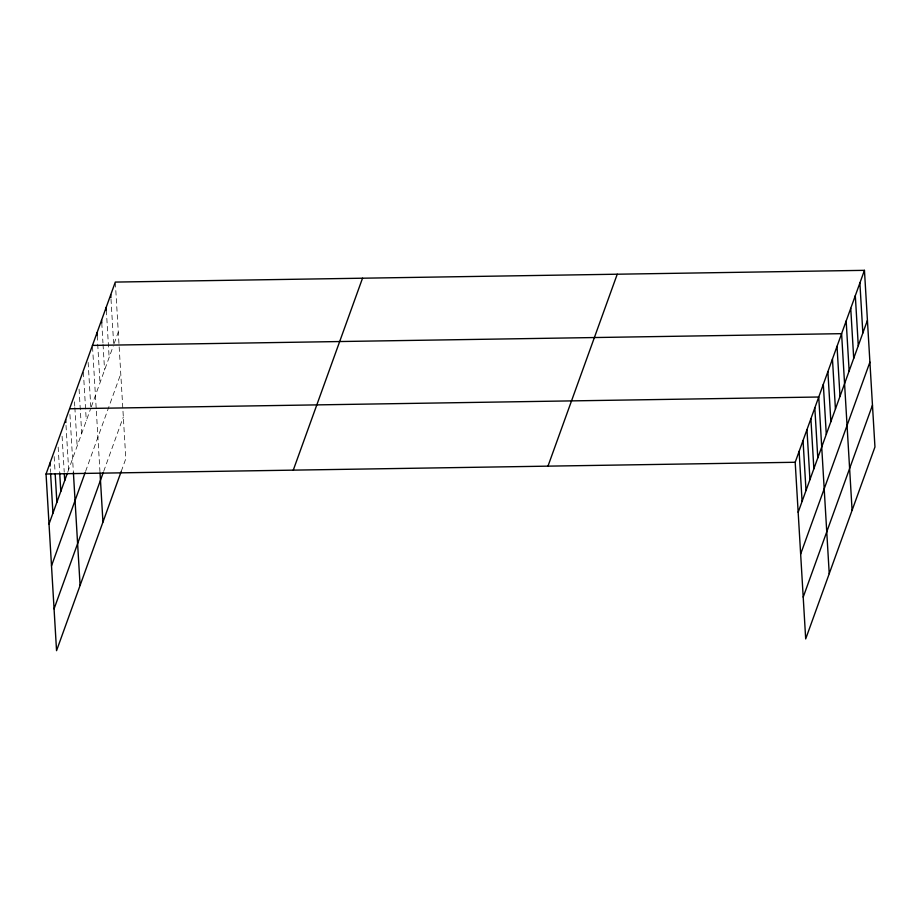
<?xml version="1.0" encoding="UTF-8"?>
<svg xmlns="http://www.w3.org/2000/svg" width="921" height="921" viewBox="0 0 921 921"><rect width="100%" height="100%" fill="white"/><g stroke="black" fill="none" stroke-linecap="round" stroke-linejoin="round"><path stroke-width="0.69" stroke-dasharray="4.61 3.45" d="M67.774 472.059L90.396 409.361M91.317 406.829L113.26 346.02M114.169 343.487L118.279 332.09M85.572 471.425L120.766 373.88M103.67 471.414L123.322 416.937M121.238 471.391L125.809 458.727L115.401 283.507M110.992 299.026L113.628 343.326M106.341 310.273L109.139 357.429M101.771 322.937L102.956 342.946M103.037 344.373L104.568 370.092M97.2 335.612L97.626 342.75M97.707 344.178L99.998 382.756M92.537 346.849L99.952 471.667M88.14 362.367L90.776 406.668M83.397 372.188L86.286 420.77M79.079 389.134L81.716 433.434M74.509 401.809L74.762 406.092M74.854 407.519L77.145 446.098M69.938 414.473L73.404 472.703M66.013 425.352L68.649 469.641M62.087 436.232L64.217 471.955M58.161 447.099L59.612 471.391M54.155 456.551L55.087 472.266M50.31 468.858L50.482 471.713"/><path stroke-width="1.38" d="M121.238 471.391L56.549 650.663L46.05 474.016L115.309 282.079L864.451 270.337L874.95 446.984L805.691 638.921L795.191 462.273L864.451 270.337M49.02 524.026L67.337 473.267M51.507 565.816L85.112 472.692M54.063 608.873L103.21 472.68M293.269 470.147L362.529 278.2M547.972 466.153L617.243 274.205M798.162 512.283L867.421 320.347M800.648 554.074L869.908 362.137M803.204 597.13L872.463 405.194M92.457 345.421L841.598 333.667L852.098 510.326M69.605 408.763L818.746 397.009L829.234 573.668M46.05 474.016L795.191 462.273M859.88 283L862.85 333.011M855.31 295.664L858.28 345.674M850.739 308.339L853.709 358.35M846.169 321.003L849.139 371.013M837.028 346.342L839.998 396.352M832.457 359.006L835.428 409.016M827.887 371.681L830.857 421.691M823.316 384.345L826.287 434.355M814.82 407.888L817.79 457.898M810.894 418.767L813.865 468.777M806.969 429.647L809.939 479.657M803.043 440.514L806.013 490.536M799.117 451.394L802.087 501.404M110.739 294.743L110.911 297.598M106.168 307.418L106.341 310.273M101.598 320.082L101.771 322.937M97.027 332.746L97.2 335.612M100.044 473.106L102.956 522.069M73.404 472.703L80.092 585.411M65.679 419.631L65.84 422.497M64.297 473.382L64.723 480.52M59.692 472.818L60.798 491.4M55.168 473.693L56.872 502.279M49.976 463.136L50.148 466.003M50.574 473.141L52.946 513.158"/></g></svg>
